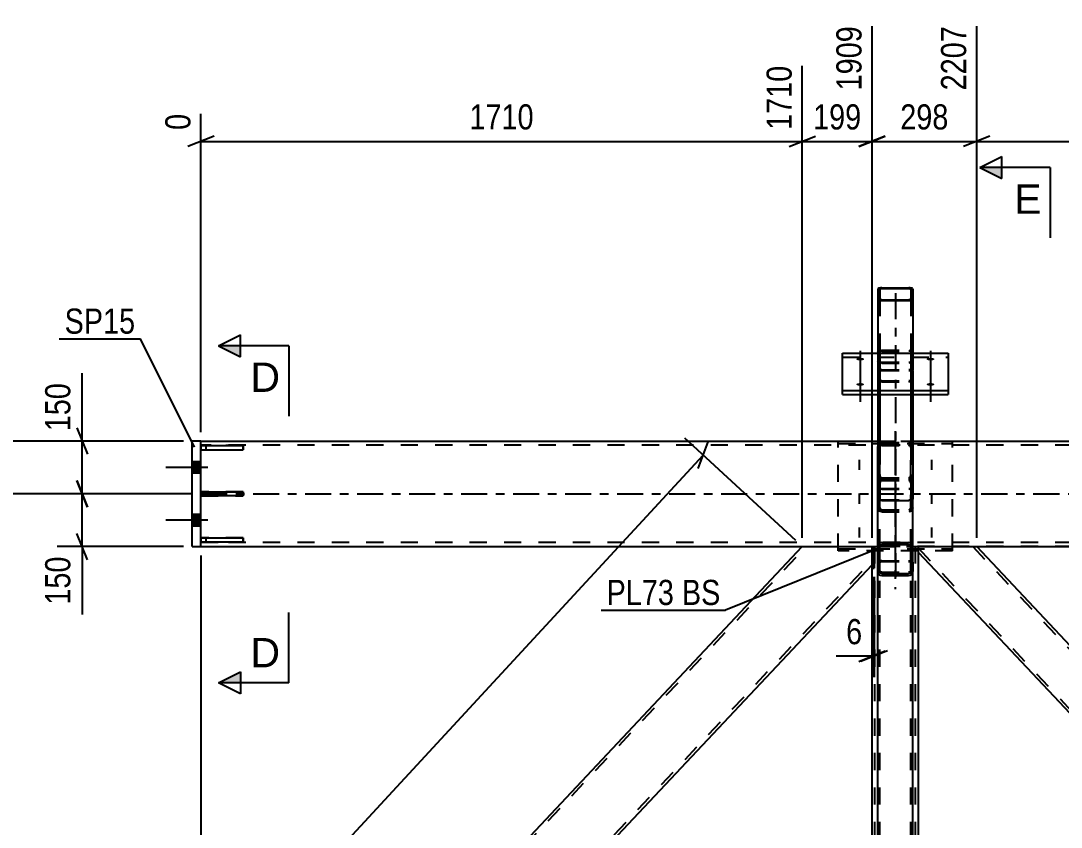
# Model space of a CAD drawing. Header units: millimetres. Extents: x -400 to 789, y -648 to 193.
# Drawn here: x -258.6 to -140.2, y -37.9 to 53.8 of the extents above; entities that cross this region are included whole.
import ezdxf

# ---------------------------------------------------------------- set-up
doc = ezdxf.new("R2010")
doc.units = ezdxf.units.MM
doc.linetypes.add('DXK_LINE_DOT2', pattern=[3.9198, 1.9599, -1.9599])
doc.linetypes.add('DXK_LINE_DOT3', pattern=[5.9187, 2.979, -0.9799, 0.9799, -0.9799])
doc.styles.add('Arial', font='ARIAL.TTF', dxfattribs={"height": 0.2})
doc.styles.add('Arial Narrow', font='ARIALN.TTF', dxfattribs={"height": 0.2})

# ---------------------------------------------------------------- blocks, each defined once
blk = doc.blocks.new('Part-392021936-5384 - 5377')
at = {"color": 2, "linetype": 'Continuous'}
for p, q in [((-238.1, -0.24), (-238.1, 0.24)), ((-238.1, 0.24), (-233.3, 0.24)), ((-233.3, 0.24), (-233.3, -0.24)), ((-233.3, -0.24), (-238.1, -0.24))]:
    blk.add_line(p, q, dxfattribs=at)
at = {"color": 7, "linetype": 'DXK_LINE_DOT2'}
blk.add_line((-237.5, -0.24), (-237.5, 0.24), dxfattribs=at)
blk = doc.blocks.new('Part-392021936-5447 - 5377')
at = {"color": 2, "linetype": 'Continuous'}
for p, q in [((-238.1, 6), (-161.09, 6)), ((-157.09, 6), (78.9, 6)), ((-238.1, -6), (-169.66, -6)), ((-161.5, -6), (-161.1, -6)), ((-157.1, -6), (78.9, -6))]:
    blk.add_line(p, q, dxfattribs=at)
at = {"color": 7, "linetype": 'DXK_LINE_DOT2'}
for p, q in [((-238.1, -6), (-238.1, 6)), ((-161.09, 6), (-157.09, 6)), ((699.9, 5.52), (-238.1, 5.52)), ((699.9, -5.52), (-238.1, -5.52)), ((-169.66, -6), (-161.5, -6)), ((699.9, -6), (-161.1, -6)), ((-161.1, -6), (-157.1, -6))]:
    blk.add_line(p, q, dxfattribs=at)
at = {"color": 7, "linetype": 'DXK_LINE_DOT3'}
blk.add_line((-238.1, 0), (699.9, 0), dxfattribs=at)
blk = doc.blocks.new('Part-392021936-5782 - 5377')
at = {"color": 7, "linetype": 'DXK_LINE_DOT2'}
for p, q in [((-161.74, -6), (-156.46, -6)), ((-161.74, -8.46), (-161.74, -6)), ((-161.42, -121.6), (-161.42, -6)), ((-156.78, -121.6), (-156.78, -6)), ((-156.46, -6.66), (-156.46, -6)), ((-161.74, -121.6), (-161.74, -119.14)), ((-161.74, -121.6), (-156.46, -121.6)), ((-156.46, -121.6), (-156.46, -120.94))]:
    blk.add_line(p, q, dxfattribs=at)
at = {"color": 2, "linetype": 'Continuous'}
for p, q in [((-156.46, -120.94), (-156.46, -6.66)), ((-161.74, -119.14), (-161.74, -8.46))]:
    blk.add_line(p, q, dxfattribs=at)
blk = doc.blocks.new('Part-392021936-5390 - 5377')
at = {"color": 7, "linetype": 'DXK_LINE_DOT2'}
for p, q in [((-233.3, -5.02), (-238.1, -5.02)), ((-238.1, -5.02), (-238.1, -5.5)), ((-238.1, -5.5), (-233.3, -5.5)), ((-237.5, -5.5), (-237.5, -5.02)), ((-233.3, -5.5), (-233.3, -5.02))]:
    blk.add_line(p, q, dxfattribs=at)
blk = doc.blocks.new('Part-392021936-5391 - 5377')
at = {"color": 7, "linetype": 'DXK_LINE_DOT2'}
for p, q in [((-233.3, 5.5), (-238.1, 5.5)), ((-238.1, 5.5), (-238.1, 5.02)), ((-238.1, 5.02), (-233.3, 5.02)), ((-237.5, 5.02), (-237.5, 5.5)), ((-233.3, 5.02), (-233.3, 5.5))]:
    blk.add_line(p, q, dxfattribs=at)
blk = doc.blocks.new('Part-392021936-5392 - 5377')
at = {"color": 7, "linetype": 'DXK_LINE_DOT2'}
for p, q in [((-233.3, 0.24), (-238.1, 0.24)), ((-238.1, 0.24), (-238.1, -0.24)), ((-237.5, -0.24), (-237.5, 0.24)), ((-233.3, -0.24), (-233.3, 0.24)), ((-238.1, -0.24), (-233.3, -0.24))]:
    blk.add_line(p, q, dxfattribs=at)
blk = doc.blocks.new('Part-392021936-5393 - 5377')
at = {"color": 2, "linetype": 'Continuous'}
for p, q in [((-238.1, -5.5), (-238.1, -5.02)), ((-238.1, -5.02), (-233.3, -5.02)), ((-233.3, -5.5), (-238.1, -5.5)), ((-233.3, -5.02), (-233.3, -5.5))]:
    blk.add_line(p, q, dxfattribs=at)
at = {"color": 7, "linetype": 'DXK_LINE_DOT2'}
blk.add_line((-237.5, -5.5), (-237.5, -5.02), dxfattribs=at)
blk = doc.blocks.new('Part-392021936-5394 - 5377')
at = {"color": 2, "linetype": 'Continuous'}
for p, q in [((-238.1, 5.5), (-233.3, 5.5)), ((-238.1, 5.5), (-238.1, 5.02)), ((-238.1, 5.02), (-233.3, 5.02)), ((-233.3, 5.5), (-233.3, 5.02))]:
    blk.add_line(p, q, dxfattribs=at)
at = {"color": 7, "linetype": 'DXK_LINE_DOT2'}
blk.add_line((-237.5, 5.02), (-237.5, 5.5), dxfattribs=at)
blk = doc.blocks.new('Part-392021936-31623 - 5377')
at = {"color": 2, "linetype": 'Continuous'}
for p, q in [((-165.09, 11.32), (-165.09, 16.01)), ((-165.09, 16.01), (-153.09, 16.01)), ((-153.09, 16.01), (-153.09, 11.32)), ((-165.09, 11.77), (-153.09, 11.77)), ((-165.09, 11.32), (-153.09, 11.32))]:
    blk.add_line(p, q, dxfattribs=at)
at = {"color": 7, "linetype": 'DXK_LINE_DOT2'}
blk.add_line((-165.09, 15.56), (-153.09, 15.56), dxfattribs=at)
blk = doc.blocks.new('Bolt-392021936-31642 - 5377')
at = {"linetype": 'Continuous'}
for points in [[(-163.09, 15.17), (-163.18, 15.18), (-163.27, 15.19), (-163.35, 15.2), (-163.42, 15.22), (-163.47, 15.25), (-163.51, 15.28), (-163.53, 15.31), (-163.53, 15.34), (-163.51, 15.37), (-163.47, 15.4), (-163.42, 15.43), (-163.35, 15.45), (-163.27, 15.46), (-163.18, 15.47), (-163.09, 15.48), (-163, 15.47), (-162.91, 15.46), (-162.83, 15.45), (-162.76, 15.43), (-162.71, 15.4), (-162.67, 15.37), (-162.65, 15.34), (-162.65, 15.31), (-162.67, 15.28), (-162.71, 15.25), (-162.76, 15.22), (-162.83, 15.2), (-162.91, 15.19), (-163, 15.18)], [(-163.09, 12.3), (-163.18, 12.3), (-163.27, 12.31), (-163.35, 12.33), (-163.42, 12.35), (-163.47, 12.38), (-163.51, 12.41), (-163.53, 12.44), (-163.53, 12.47), (-163.51, 12.5), (-163.47, 12.53), (-163.42, 12.55), (-163.35, 12.57), (-163.27, 12.59), (-163.18, 12.6), (-163.09, 12.6), (-163, 12.6), (-162.91, 12.59), (-162.83, 12.57), (-162.76, 12.55), (-162.71, 12.53), (-162.67, 12.5), (-162.65, 12.47), (-162.65, 12.44), (-162.67, 12.41), (-162.71, 12.38), (-162.76, 12.35), (-162.83, 12.33), (-162.91, 12.31), (-163, 12.3)]]:
    blk.add_hatch(color=1, dxfattribs=at).paths.add_polyline_path(points)
at = {"color": 1, "linetype": 'Continuous'}
for p, q in [((-163.09, 16.26), (-163.09, 13.33)), ((-163.09, 13.39), (-163.09, 10.46))]:
    blk.add_line(p, q, dxfattribs=at)
blk = doc.blocks.new('Part-392021936-31632 - 5377')
at = {"color": 7, "linetype": 'DXK_LINE_DOT2'}
for p, q in [((-161.09, 16.16), (-161.05, 16.23)), ((-161.09, 16.01), (-161.09, 11.32)), ((-161.05, 16.23), (-160.95, 16.28)), ((-160.95, 16.28), (-160.8, 16.32)), ((-160.83, 16.19), (-160.85, 16.16)), ((-160.85, 16.16), (-160.85, 5.69)), ((-160.78, 16.22), (-160.83, 16.19)), ((-160.8, 16.32), (-160.61, 16.33)), ((-160.7, 16.24), (-160.78, 16.22)), ((-160.61, 16.25), (-160.7, 16.24)), ((-160.61, 16.33), (-157.57, 16.33)), ((-160.61, 16.25), (-157.57, 16.25)), ((-157.57, 16.33), (-157.39, 16.32)), ((-157.48, 16.24), (-157.57, 16.25)), ((-157.4, 16.22), (-157.48, 16.24)), ((-157.35, 16.19), (-157.4, 16.22)), ((-157.39, 16.32), (-157.23, 16.28)), ((-157.33, 16.16), (-157.35, 16.19)), ((-157.33, 16.16), (-157.33, 5.69)), ((-157.23, 16.28), (-157.13, 16.23)), ((-157.13, 16.23), (-157.09, 16.16)), ((-157.09, 16.16), (-157.09, 5.69)), ((-161.05, 14.99), (-161.09, 15.05)), ((-160.95, 14.93), (-161.05, 14.99)), ((-160.8, 14.89), (-160.95, 14.93)), ((-160.85, 15.05), (-160.83, 15.02)), ((-160.83, 15.02), (-160.78, 14.99)), ((-160.61, 14.88), (-160.8, 14.89)), ((-160.78, 14.99), (-160.7, 14.97)), ((-160.7, 14.97), (-160.61, 14.97)), ((-160.61, 14.97), (-157.57, 14.97)), ((-160.61, 14.88), (-157.57, 14.88)), ((-157.57, 14.97), (-157.48, 14.97)), ((-157.39, 14.89), (-157.57, 14.88)), ((-157.48, 14.97), (-157.4, 14.99)), ((-157.4, 14.99), (-157.35, 15.02)), ((-157.23, 14.93), (-157.39, 14.89)), ((-157.35, 15.02), (-157.33, 15.05)), ((-157.13, 14.99), (-157.23, 14.93)), ((-157.09, 15.05), (-157.13, 14.99)), ((-161.09, 6), (-157.09, 6)), ((-161.09, 6), (-161.09, 5.69)), ((-161.09, 5.83), (-161.05, 5.83)), ((-161.09, 5.69), (-161.05, 5.62)), ((-161.05, 5.83), (-160.85, 5.83)), ((-161.05, 5.62), (-160.95, 5.56)), ((-160.95, 5.56), (-160.8, 5.53)), ((-160.83, 5.65), (-160.85, 5.69)), ((-160.78, 5.63), (-160.83, 5.65)), ((-160.8, 5.53), (-160.61, 5.51)), ((-160.7, 5.61), (-160.78, 5.63)), ((-160.61, 5.6), (-160.7, 5.61)), ((-160.61, 5.6), (-157.57, 5.6)), ((-160.61, 5.51), (-157.57, 5.51)), ((-157.48, 5.61), (-157.57, 5.6)), ((-157.57, 5.51), (-157.39, 5.53)), ((-157.4, 5.63), (-157.48, 5.61)), ((-157.35, 5.65), (-157.4, 5.63)), ((-157.39, 5.53), (-157.23, 5.56)), ((-157.33, 5.69), (-157.35, 5.65)), ((-157.33, 5.83), (-157.09, 5.83)), ((-157.23, 5.56), (-157.13, 5.62)), ((-157.13, 5.62), (-157.09, 5.69))]:
    blk.add_line(p, q, dxfattribs=at)
at = {"color": 2, "linetype": 'Continuous'}
for p, q in [((-161.09, 16.16), (-161.09, 16.01)), ((-161.09, 16.16), (-161.09, 16.16)), ((-161.09, 11.32), (-161.09, 6))]:
    blk.add_line(p, q, dxfattribs=at)
blk = doc.blocks.new('Bolt-392021936-5858 - 5377')
at = {"linetype": 'Continuous'}
for points in [[(-239.1, 3.66), (-239.1, 2.34), (-238.1, 2.34), (-238.1, 3.66)], [(-239.1, 3.66), (-239.1, 2.34), (-238.1, 2.34), (-238.1, 3.66)], [(-239.1, -2.34), (-239.1, -3.66), (-238.1, -3.66), (-238.1, -2.34)], [(-239.1, -2.34), (-239.1, -3.66), (-238.1, -3.66), (-238.1, -2.34)]]:
    blk.add_hatch(color=1, dxfattribs=at).paths.add_polyline_path(points)
at = {"color": 1, "linetype": 'Continuous'}
for p, q in [((-238.1, 3.66), (-239.1, 3.66)), ((-238.1, 3.66), (-239.1, 3.66)), ((-237.34, 3), (-242.1, 3)), ((-237.34, 3), (-242.1, 3)), ((-238.1, 2.34), (-239.1, 2.34)), ((-238.1, 2.34), (-239.1, 2.34)), ((-238.1, -2.34), (-239.1, -2.34)), ((-238.1, -2.34), (-239.1, -2.34)), ((-237.34, -3), (-242.1, -3)), ((-237.34, -3), (-242.1, -3)), ((-238.1, -3.66), (-239.1, -3.66)), ((-238.1, -3.66), (-239.1, -3.66))]:
    blk.add_line(p, q, dxfattribs=at)
blk = doc.blocks.new('Part-392021936-5721 - 5377')
at = {"color": 2, "linetype": 'Continuous'}
for p, q in [((-276.46, -119.54), (-169.68, -6)), ((-169.66, -6), (-168.8, -6)), ((-168.8, -6), (-161.74, -6)), ((-214.16, -63.8), (-161.74, -8.06)), ((-268.51, -121.6), (-219.1, -69.05)), ((-276.46, -121.6), (-276.46, -119.54)), ((-268.54, -121.6), (-276.46, -121.6))]:
    blk.add_line(p, q, dxfattribs=at)
at = {"color": 7, "linetype": 'DXK_LINE_DOT2'}
for p, q in [((-276.46, -120.01), (-169.24, -6)), ((-169.68, -6), (-169.66, -6)), ((-161.74, -8.06), (-161.74, -6)), ((-268.95, -121.6), (-161.74, -7.6)), ((-219.1, -69.05), (-214.16, -63.8)), ((-268.51, -121.6), (-268.54, -121.6)), ((-268.54, -121.6), (-268.51, -121.6))]:
    blk.add_line(p, q, dxfattribs=at)
blk = doc.blocks.new('Part-392021936-5736 - 5377')
at = {"color": 7, "linetype": 'DXK_LINE_DOT2'}
for p, q in [((-156.46, -121.41), (-47.93, -6)), ((-150.27, -121.6), (-41.74, -6.19)), ((-48.37, -6), (-41.74, -6)), ((-102.72, -63.8), (-99.1, -59.95)), ((-99.1, -67.65), (-95.47, -63.8)), ((-156.46, -121.6), (-149.83, -121.6))]:
    blk.add_line(p, q, dxfattribs=at)
at = {"color": 2, "linetype": 'Continuous'}
for p, q in [((-99.1, -59.95), (-48.37, -6)), ((-95.47, -63.8), (-41.74, -6.66)), ((-41.74, -6.66), (-41.74, -6)), ((-156.46, -120.94), (-102.72, -63.8)), ((-149.83, -121.6), (-99.1, -67.65)), ((-156.46, -121.6), (-156.46, -120.94))]:
    blk.add_line(p, q, dxfattribs=at)
blk = doc.blocks.new('Part-392021936-5751 - 5377')
at = {"color": 2, "linetype": 'Continuous'}
for p, q in [((-156.46, -6.66), (-156.46, -6)), ((-156.46, -6.66), (-102.72, -63.8)), ((-99.1, -59.95), (-149.83, -6)), ((-102.72, -63.8), (-99.1, -59.95))]:
    blk.add_line(p, q, dxfattribs=at)
at = {"color": 7, "linetype": 'DXK_LINE_DOT2'}
for p, q in [((-156.46, -6), (-149.83, -6)), ((-156.46, -6.19), (-102.5, -63.57)), ((-150.27, -6), (-99.32, -60.18)), ((-102.5, -63.57), (-102.49, -63.55))]:
    blk.add_line(p, q, dxfattribs=at)
blk = doc.blocks.new('Part-392021936-5818 - 5377')
at = {"color": 2, "linetype": 'Continuous'}
for p, q in [((-239.1, -6), (-239.1, 6)), ((-238.1, 6), (-239.1, 6)), ((-238.1, -6), (-238.1, 6)), ((-239.1, -6), (-238.1, -6))]:
    blk.add_line(p, q, dxfattribs=at)
blk = doc.blocks.new('Part-392021936-5821 - 5377')
at = {"color": 7, "linetype": 'DXK_LINE_DOT3'}
blk.add_line((-159.09, -3.58), (-159.09, 7.12), dxfattribs=at)
at = {"color": 7, "linetype": 'DXK_LINE_DOT2'}
for p, q in [((-161.06, 5.48), (-161.09, 5.31)), ((-161.09, 5.31), (-161.09, -1.59)), ((-161.05, 5.51), (-161.06, 5.48)), ((-160.85, 5.31), (-160.83, 5.41)), ((-160.85, 5.31), (-160.85, -1.59)), ((-160.83, 5.41), (-160.78, 5.5)), ((-160.61, 5.83), (-160.79, 5.79)), ((-160.78, 5.5), (-160.7, 5.55)), ((-160.7, 5.55), (-160.61, 5.57)), ((-160.61, 5.83), (-157.57, 5.83)), ((-160.61, 5.57), (-157.57, 5.57)), ((-157.39, 5.79), (-157.57, 5.83)), ((-157.57, 5.57), (-157.48, 5.55)), ((-157.48, 5.55), (-157.4, 5.5)), ((-157.4, 5.5), (-157.35, 5.41)), ((-157.35, 5.41), (-157.33, 5.31)), ((-157.33, 5.31), (-157.33, -1.59)), ((-157.12, 5.48), (-157.13, 5.51)), ((-157.09, 5.31), (-157.12, 5.48)), ((-157.09, 5.31), (-157.09, -1.59)), ((-161.09, 2.08), (-161.05, 1.88)), ((-161.09, 1.27), (-161.05, 1.44)), ((-161.05, 1.44), (-160.95, 1.59)), ((-160.95, 1.59), (-160.79, 1.69)), ((-160.83, 1.98), (-160.85, 2.08)), ((-160.83, 1.36), (-160.85, 1.27)), ((-160.78, 1.9), (-160.83, 1.98)), ((-160.78, 1.43), (-160.83, 1.36)), ((-160.79, 1.69), (-160.61, 1.72)), ((-160.79, 1.61), (-160.61, 1.57)), ((-160.7, 1.84), (-160.78, 1.9)), ((-160.7, 1.48), (-160.78, 1.43)), ((-160.61, 1.82), (-160.7, 1.84)), ((-160.61, 1.5), (-160.7, 1.48)), ((-160.61, 1.82), (-157.57, 1.82)), ((-160.61, 1.72), (-157.57, 1.72)), ((-160.61, 1.57), (-157.57, 1.57)), ((-160.61, 1.5), (-157.57, 1.5)), ((-157.48, 1.84), (-157.57, 1.82)), ((-157.57, 1.72), (-157.39, 1.69)), ((-157.57, 1.57), (-157.39, 1.61)), ((-157.48, 1.48), (-157.57, 1.5)), ((-157.4, 1.9), (-157.48, 1.84)), ((-157.4, 1.43), (-157.48, 1.48)), ((-157.35, 1.98), (-157.4, 1.9)), ((-157.35, 1.36), (-157.4, 1.43)), ((-157.39, 1.69), (-157.23, 1.59)), ((-157.33, 2.08), (-157.35, 1.98)), ((-157.33, 1.27), (-157.35, 1.36)), ((-157.23, 1.59), (-157.13, 1.44)), ((-157.13, 1.88), (-157.09, 2.08)), ((-157.13, 1.44), (-157.09, 1.27)), ((-161.05, -1.76), (-161.09, -1.59)), ((-160.95, -1.91), (-161.05, -1.76)), ((-160.79, -2), (-160.95, -1.91)), ((-160.85, -1.59), (-160.83, -1.67)), ((-160.83, -1.67), (-160.78, -1.75)), ((-160.61, -2.04), (-160.79, -2)), ((-160.78, -1.75), (-160.7, -1.8)), ((-160.7, -1.8), (-160.61, -1.81)), ((-160.61, -1.81), (-157.57, -1.81)), ((-160.61, -2.04), (-157.57, -2.04)), ((-157.57, -1.81), (-157.48, -1.8)), ((-157.39, -2), (-157.57, -2.04)), ((-157.48, -1.8), (-157.4, -1.75)), ((-157.4, -1.75), (-157.35, -1.67)), ((-157.23, -1.91), (-157.39, -2)), ((-157.35, -1.67), (-157.33, -1.59)), ((-157.13, -1.76), (-157.23, -1.91)), ((-157.09, -1.59), (-157.13, -1.76))]:
    blk.add_line(p, q, dxfattribs=at)
for centre, start, end in [((-160.59, 5.33), 114.32, 159.2417), ((-157.59, 5.33), 20.7583, 65.68), ((-160.59, 2.06), 200.7583, 245.68), ((-157.59, 2.06), 294.32, 339.2417)]:
    blk.add_arc(centre, 0.496, start, end, dxfattribs=at)
blk = doc.blocks.new('Part-392021936-5822 - 5377')
at = {"color": 7, "linetype": 'DXK_LINE_DOT2'}
for p, q in [((-165.59, -6.49), (-165.59, 5.95)), ((-152.59, 5.95), (-165.59, 5.95)), ((-152.59, -6.49), (-152.59, 5.95)), ((-165.59, 5.73), (-152.59, 5.73)), ((-165.59, -6.27), (-152.59, -6.27)), ((-152.59, -6.49), (-165.59, -6.49))]:
    blk.add_line(p, q, dxfattribs=at)
blk = doc.blocks.new('Bolt-392021936-5859 - 5377')
at = {"color": 1, "linetype": 'DXK_LINE_DOT2'}
for p, q in [((-163.19, 3.87), (-163.19, 2.74)), ((-159.09, 3.87), (-159.09, 2.74)), ((-154.99, 3.87), (-154.99, 2.74)), ((-163.19, 0.02), (-163.19, -1.12)), ((-154.99, 0.02), (-154.99, -1.12)), ((-163.19, -3.83), (-163.19, -4.97)), ((-159.09, -3.83), (-159.09, -4.97)), ((-154.99, -3.83), (-154.99, -4.97))]:
    blk.add_line(p, q, dxfattribs=at)
blk = doc.blocks.new('Part-392021936-21441 - 5377')
at = {"color": 7, "linetype": 'DXK_LINE_DOT2'}
for p, q in [((-161.74, -6), (-161.5, -6)), ((-161.74, -6), (-161.74, -8.46)), ((-161.5, -6), (-161.5, -8.46)), ((-161.74, -8.46), (-161.5, -8.46))]:
    blk.add_line(p, q, dxfattribs=at)
blk = doc.blocks.new('Part-392021936-21442 - 5377')
at = {"color": 2, "linetype": 'Continuous'}
for p, q in [((-161.74, -6), (-161.5, -6)), ((-161.74, -6), (-161.74, -8.46)), ((-161.5, -6), (-161.5, -8.46)), ((-161.74, -8.46), (-161.5, -8.46))]:
    blk.add_line(p, q, dxfattribs=at)
blk = doc.blocks.new('Part-392021936-24893 - 5377')
at = {"color": 7, "linetype": 'DXK_LINE_DOT2'}
for p, q in [((-161.06, -7.72), (-161.1, -7.78)), ((-161.1, -8.82), (-161.1, -7.78)), ((-160.96, -7.66), (-161.06, -7.72)), ((-160.8, -7.63), (-160.96, -7.66)), ((-160.86, -7.78), (-160.84, -7.75)), ((-160.86, -121.6), (-160.86, -7.78)), ((-160.84, -7.75), (-160.79, -7.72)), ((-160.62, -7.61), (-160.8, -7.63)), ((-160.79, -7.72), (-160.71, -7.7)), ((-160.71, -7.7), (-160.62, -7.7)), ((-160.62, -7.61), (-157.58, -7.61)), ((-160.62, -7.7), (-157.58, -7.7)), ((-157.58, -7.61), (-157.4, -7.63)), ((-157.58, -7.7), (-157.49, -7.7)), ((-157.49, -7.7), (-157.41, -7.72)), ((-157.41, -7.72), (-157.36, -7.75)), ((-157.4, -7.63), (-157.36, -7.64)), ((-157.36, -7.64), (-157.24, -7.66)), ((-157.36, -7.75), (-157.34, -7.78)), ((-157.34, -121.6), (-157.34, -7.78)), ((-157.14, -7.72), (-157.24, -7.66)), ((-157.1, -7.78), (-157.14, -7.72)), ((-157.1, -7.78), (-157.1, -8.84)), ((-161.1, -8.82), (-161.1, -8.84)), ((-161.1, -8.84), (-161.1, -8.82)), ((-161.1, -8.82), (-161.06, -8.89)), ((-161.06, -8.89), (-160.96, -8.94)), ((-160.96, -8.94), (-160.8, -8.98)), ((-160.84, -8.86), (-160.86, -8.82)), ((-160.79, -8.88), (-160.84, -8.86)), ((-160.8, -8.98), (-160.62, -8.99)), ((-160.71, -8.9), (-160.79, -8.88)), ((-160.62, -8.91), (-160.71, -8.9)), ((-160.62, -8.91), (-157.58, -8.91)), ((-160.62, -8.99), (-157.58, -8.99)), ((-157.49, -8.9), (-157.58, -8.91)), ((-157.58, -8.99), (-157.4, -8.98)), ((-157.41, -8.88), (-157.49, -8.9)), ((-157.36, -8.86), (-157.41, -8.88)), ((-157.4, -8.98), (-157.36, -8.97)), ((-157.34, -8.82), (-157.36, -8.86)), ((-157.36, -8.97), (-157.24, -8.94)), ((-157.24, -8.94), (-157.14, -8.89)), ((-157.14, -8.89), (-157.1, -8.82)), ((-160.8, -110.84), (-160.62, -110.69)), ((-160.62, -110.69), (-157.58, -110.69)), ((-157.58, -110.69), (-157.4, -110.84)), ((-161.1, -112.61), (-161.06, -111.88)), ((-160.84, -112.25), (-160.86, -112.61)), ((-160.62, -111.65), (-160.71, -111.73)), ((-160.62, -111.65), (-157.58, -111.65)), ((-157.49, -111.73), (-157.58, -111.65)), ((-157.34, -112.61), (-157.36, -112.25)), ((-157.14, -111.88), (-157.1, -112.61)), ((-161.1, -121.6), (-160.71, -121.6))]:
    blk.add_line(p, q, dxfattribs=at)
at = {"color": 2, "linetype": 'Continuous'}
for p, q in [((-161.1, -121.6), (-161.1, -8.84)), ((-157.1, -121.6), (-157.1, -8.84)), ((-161.1, -121.6), (-160.62, -121.6)), ((-160.62, -121.6), (-157.14, -121.6)), ((-157.14, -121.6), (-157.1, -121.6))]:
    blk.add_line(p, q, dxfattribs=at)
at = {"color": 7, "linetype": 'DXK_LINE_DOT2'}
for centre, radius, start, end in [((-158.26, -112.03), 2.8, 154.9533, 176.9972), ((-159.94, -112.03), 2.8, 3.0028, 25.0467), ((-159.44, -112.32), 1.4, 154.9533, 176.9972), ((-158.76, -112.32), 1.4, 3.0028, 25.0467)]:
    blk.add_arc(centre, radius, start, end, dxfattribs=at)
blk = doc.blocks.new('Part-392021936-24894 - 5377')
at = {"color": 7, "linetype": 'DXK_LINE_DOT3'}
blk.add_line((-159.1, 7.12), (-159.1, -10.83), dxfattribs=at)
at = {"color": 2, "linetype": 'Continuous'}
for p, q in [((-161.1, 5.31), (-161.09, 5.36)), ((-161.1, -8.84), (-161.1, 5.31)), ((-157.1, -5.98), (-157.1, -0.61)), ((-161.06, -5.81), (-161.1, -5.98)), ((-160.96, -5.66), (-161.06, -5.81)), ((-160.8, -5.56), (-160.96, -5.66)), ((-160.86, -5.98), (-160.84, -5.89)), ((-160.84, -5.89), (-160.79, -5.82)), ((-160.62, -5.53), (-160.8, -5.56)), ((-160.79, -5.82), (-160.71, -5.77)), ((-160.71, -5.77), (-160.62, -5.75)), ((-160.62, -5.53), (-157.58, -5.53)), ((-160.62, -5.75), (-157.58, -5.75)), ((-157.4, -5.56), (-157.58, -5.53)), ((-157.58, -5.75), (-157.49, -5.77)), ((-157.49, -5.77), (-157.41, -5.82)), ((-157.41, -5.82), (-157.36, -5.89)), ((-157.24, -5.66), (-157.4, -5.56)), ((-157.36, -5.89), (-157.34, -5.98)), ((-157.14, -5.81), (-157.24, -5.66)), ((-157.1, -5.98), (-157.14, -5.81)), ((-160.86, -8.84), (-160.86, -5.98)), ((-157.34, -8.84), (-157.34, -5.98)), ((-157.1, -8.84), (-157.1, -5.98)), ((-161.1, -8.84), (-161.06, -9.01)), ((-161.06, -9.01), (-160.96, -9.16)), ((-160.96, -9.16), (-160.8, -9.25)), ((-160.84, -8.92), (-160.86, -8.84)), ((-160.79, -9), (-160.84, -8.92)), ((-160.8, -9.25), (-160.62, -9.29)), ((-160.71, -9.05), (-160.79, -9)), ((-160.62, -9.06), (-160.71, -9.05)), ((-160.62, -9.06), (-157.58, -9.06)), ((-160.62, -9.29), (-157.58, -9.29)), ((-157.49, -9.05), (-157.58, -9.06)), ((-157.58, -9.29), (-157.4, -9.25)), ((-157.41, -9), (-157.49, -9.05)), ((-157.36, -8.92), (-157.41, -9)), ((-157.4, -9.25), (-157.24, -9.16)), ((-157.34, -8.84), (-157.36, -8.92)), ((-157.24, -9.16), (-157.14, -9.01)), ((-157.14, -9.01), (-157.1, -8.84))]:
    blk.add_line(p, q, dxfattribs=at)
at = {"color": 7, "linetype": 'DXK_LINE_DOT2'}
for p, q in [((-161.09, 5.36), (-161.06, 5.51)), ((-160.84, 5.41), (-160.86, 5.31)), ((-160.86, -5.98), (-160.86, 5.31)), ((-160.79, 5.5), (-160.84, 5.41)), ((-160.8, 5.79), (-160.7, 5.81)), ((-160.71, 5.55), (-160.79, 5.5)), ((-160.62, 5.57), (-160.71, 5.55)), ((-160.7, 5.81), (-160.62, 5.83)), ((-160.62, 5.83), (-157.58, 5.83)), ((-160.62, 5.57), (-157.58, 5.57)), ((-157.58, 5.83), (-157.4, 5.79)), ((-157.49, 5.55), (-157.58, 5.57)), ((-157.41, 5.5), (-157.49, 5.55)), ((-157.36, 5.41), (-157.41, 5.5)), ((-157.4, 5.79), (-157.4, 5.79)), ((-157.34, 5.31), (-157.36, 5.41)), ((-157.34, -5.98), (-157.34, 5.31)), ((-157.14, 5.51), (-157.1, 5.31)), ((-157.1, -0.61), (-157.1, 5.31)), ((-161.06, 1.88), (-161.1, 2.08)), ((-160.86, 2.08), (-160.84, 1.98)), ((-160.84, 1.98), (-160.79, 1.9)), ((-160.62, 1.57), (-160.8, 1.61)), ((-160.79, 1.9), (-160.71, 1.84)), ((-160.71, 1.84), (-160.62, 1.82)), ((-160.62, 1.82), (-157.58, 1.82)), ((-160.62, 1.57), (-157.58, 1.57)), ((-157.58, 1.82), (-157.49, 1.84)), ((-157.4, 1.61), (-157.58, 1.57)), ((-157.49, 1.84), (-157.41, 1.9)), ((-157.41, 1.9), (-157.36, 1.98)), ((-157.36, 1.98), (-157.34, 2.08)), ((-157.1, 2.08), (-157.14, 1.88)), ((-157.1, -8.84), (-157.1, -5.98))]:
    blk.add_line(p, q, dxfattribs=at)
for centre, start, end in [((-157.6, 5.33), 20.7583, 65.6801), ((-160.6, 2.06), 200.7583, 245.6801), ((-157.6, 2.06), 294.3199, 339.2417)]:
    blk.add_arc(centre, 0.496, start, end, dxfattribs=at)
blk = doc.blocks.new('Part-392021936-31622 - 5377')
at = {"color": 7, "linetype": 'DXK_LINE_DOT3'}
blk.add_line((-159.09, 22.84), (-159.09, -9.47), dxfattribs=at)
at = {"color": 7, "linetype": 'DXK_LINE_DOT2'}
for p, q in [((-161.05, 14.02), (-161.09, 13.96)), ((-161.09, 13.96), (-161.09, 11.32)), ((-160.95, 14.08), (-161.05, 14.02)), ((-160.79, 14.11), (-160.95, 14.08)), ((-160.85, 13.96), (-160.83, 13.99)), ((-160.85, 13.96), (-160.85, -0.59)), ((-160.83, 13.99), (-160.78, 14.02)), ((-160.61, 14.12), (-160.79, 14.11)), ((-160.78, 14.02), (-160.7, 14.04)), ((-160.7, 14.04), (-160.61, 14.04)), ((-160.61, 14.12), (-157.57, 14.12)), ((-160.61, 14.04), (-157.57, 14.04)), ((-157.39, 14.11), (-157.57, 14.12)), ((-157.57, 14.04), (-157.48, 14.04)), ((-157.48, 14.04), (-157.4, 14.02)), ((-157.4, 14.02), (-157.35, 13.99)), ((-157.23, 14.08), (-157.39, 14.11)), ((-157.35, 13.99), (-157.33, 13.96)), ((-157.33, 13.96), (-157.33, -0.59)), ((-157.13, 14.02), (-157.23, 14.08)), ((-157.09, 13.96), (-157.13, 14.02)), ((-157.09, 13.96), (-157.09, 11.32)), ((-161.09, 12.92), (-161.05, 12.86)), ((-161.05, 12.86), (-160.95, 12.8)), ((-160.95, 12.8), (-160.79, 12.77)), ((-160.83, 12.89), (-160.85, 12.92)), ((-160.78, 12.86), (-160.83, 12.89)), ((-160.79, 12.77), (-160.61, 12.76)), ((-160.7, 12.84), (-160.78, 12.86)), ((-160.61, 12.84), (-160.7, 12.84)), ((-160.61, 12.84), (-157.57, 12.84)), ((-160.61, 12.76), (-157.57, 12.76)), ((-157.48, 12.84), (-157.57, 12.84)), ((-157.57, 12.76), (-157.39, 12.77)), ((-157.4, 12.86), (-157.48, 12.84)), ((-157.35, 12.89), (-157.4, 12.86)), ((-157.39, 12.77), (-157.23, 12.8)), ((-157.33, 12.92), (-157.35, 12.89)), ((-157.23, 12.8), (-157.13, 12.86)), ((-157.13, 12.86), (-157.09, 12.92)), ((-161.09, 0.45), (-161.05, 0.51)), ((-161.05, 0.51), (-160.95, 0.56)), ((-160.95, 0.56), (-160.79, 0.6)), ((-160.83, 0.48), (-160.85, 0.45)), ((-160.78, 0.5), (-160.83, 0.48)), ((-160.79, 0.6), (-160.61, 0.61)), ((-160.7, 0.52), (-160.78, 0.5)), ((-160.61, 0.53), (-160.7, 0.52)), ((-160.61, 0.61), (-157.57, 0.61)), ((-160.61, 0.53), (-157.57, 0.53)), ((-157.57, 0.61), (-157.39, 0.6)), ((-157.48, 0.52), (-157.57, 0.53)), ((-157.4, 0.5), (-157.48, 0.52)), ((-157.4, 0.5), (-157.39, 0.5)), ((-157.39, 0.6), (-157.23, 0.56)), ((-157.39, 0.5), (-157.35, 0.48)), ((-157.33, 0.45), (-157.35, 0.48)), ((-157.23, 0.56), (-157.13, 0.51)), ((-157.13, 0.51), (-157.09, 0.45)), ((-160.85, -0.59), (-160.83, -0.62)), ((-160.83, -0.62), (-160.78, -0.65)), ((-160.78, -0.65), (-160.7, -0.67)), ((-160.7, -0.67), (-160.61, -0.67)), ((-160.61, -0.67), (-157.57, -0.67)), ((-157.57, -0.67), (-157.48, -0.67)), ((-157.48, -0.67), (-157.4, -0.65)), ((-157.4, -0.65), (-157.35, -0.62)), ((-157.35, -0.62), (-157.33, -0.59))]:
    blk.add_line(p, q, dxfattribs=at)
at = {"color": 2, "linetype": 'Continuous'}
for p, q in [((-161.09, 11.32), (-161.09, -0.59)), ((-157.09, 11.32), (-157.09, -0.59)), ((-161.05, -0.66), (-161.09, -0.59)), ((-160.95, -0.71), (-161.05, -0.66)), ((-160.79, -0.74), (-160.95, -0.71)), ((-160.61, -0.76), (-160.79, -0.74)), ((-160.61, -0.76), (-157.57, -0.76)), ((-157.39, -0.74), (-157.57, -0.76)), ((-157.23, -0.71), (-157.39, -0.74)), ((-157.13, -0.66), (-157.23, -0.71)), ((-157.09, -0.59), (-157.13, -0.66))]:
    blk.add_line(p, q, dxfattribs=at)
blk = doc.blocks.new('Part-392021936-31633 - 5377')
at = {"color": 2, "linetype": 'Continuous'}
for p, q in [((-161.05, 23.35), (-161.09, 23.28)), ((-161.09, 23.28), (-161.09, 16.01)), ((-160.95, 23.4), (-161.05, 23.35)), ((-160.79, 23.44), (-160.95, 23.4)), ((-160.85, 23.28), (-160.83, 23.31)), ((-160.85, 23.28), (-160.85, 22.17)), ((-160.83, 23.31), (-160.78, 23.34)), ((-160.61, 23.45), (-160.79, 23.44)), ((-160.78, 23.34), (-160.7, 23.36)), ((-160.7, 23.36), (-160.61, 23.37)), ((-160.61, 23.45), (-157.57, 23.45)), ((-160.61, 23.37), (-157.57, 23.37)), ((-157.39, 23.44), (-157.57, 23.45)), ((-157.57, 23.37), (-157.48, 23.36)), ((-157.48, 23.36), (-157.4, 23.34)), ((-157.4, 23.34), (-157.35, 23.31)), ((-157.23, 23.4), (-157.39, 23.44)), ((-157.35, 23.31), (-157.33, 23.28)), ((-157.33, 23.28), (-157.33, 22.17)), ((-157.13, 23.35), (-157.23, 23.4)), ((-157.09, 23.28), (-157.13, 23.35)), ((-157.09, 23.28), (-157.09, 16.01)), ((-161.09, 22.17), (-161.05, 22.11)), ((-161.05, 22.11), (-160.95, 22.05)), ((-160.95, 22.05), (-160.79, 22.01)), ((-160.83, 22.14), (-160.85, 22.17)), ((-160.78, 22.11), (-160.83, 22.14)), ((-160.79, 22.01), (-160.61, 22)), ((-160.7, 22.09), (-160.78, 22.11)), ((-160.61, 22.08), (-160.7, 22.09)), ((-160.61, 22.08), (-157.57, 22.08)), ((-160.61, 22), (-157.57, 22)), ((-157.48, 22.09), (-157.57, 22.08)), ((-157.57, 22), (-157.39, 22.01)), ((-157.4, 22.11), (-157.48, 22.09)), ((-157.35, 22.14), (-157.4, 22.11)), ((-157.39, 22.01), (-157.23, 22.05)), ((-157.33, 22.17), (-157.35, 22.14)), ((-157.23, 22.05), (-157.13, 22.11)), ((-157.13, 22.11), (-157.09, 22.17))]:
    blk.add_line(p, q, dxfattribs=at)
at = {"color": 7, "linetype": 'DXK_LINE_DOT2'}
for p, q in [((-160.85, 22.17), (-160.85, 5.81)), ((-157.33, 22.17), (-157.33, 5.81)), ((-161.09, 16.01), (-161.09, 5.81)), ((-157.09, 16.01), (-157.09, 5.81)), ((-161.09, 6), (-157.09, 6)), ((-161.09, 5.83), (-160.85, 5.83)), ((-161.05, 5.74), (-161.09, 5.81)), ((-160.95, 5.68), (-161.05, 5.74)), ((-160.79, 5.64), (-160.95, 5.68)), ((-160.85, 5.81), (-160.83, 5.77)), ((-160.83, 5.77), (-160.78, 5.74)), ((-160.61, 5.63), (-160.79, 5.64)), ((-160.78, 5.74), (-160.7, 5.73)), ((-160.7, 5.73), (-160.61, 5.72)), ((-160.61, 5.72), (-157.57, 5.72)), ((-160.61, 5.63), (-157.57, 5.63)), ((-157.57, 5.72), (-157.48, 5.73)), ((-157.39, 5.64), (-157.57, 5.63)), ((-157.48, 5.73), (-157.4, 5.74)), ((-157.4, 5.74), (-157.35, 5.77)), ((-157.23, 5.68), (-157.39, 5.64)), ((-157.35, 5.77), (-157.33, 5.81)), ((-157.33, 5.83), (-157.09, 5.83)), ((-157.13, 5.74), (-157.23, 5.68)), ((-157.09, 5.81), (-157.13, 5.74))]:
    blk.add_line(p, q, dxfattribs=at)
blk = doc.blocks.new('Bolt-392021936-31643 - 5377')
at = {"linetype": 'Continuous'}
for points in [[(-155.09, 15.17), (-155.18, 15.18), (-155.27, 15.19), (-155.35, 15.2), (-155.42, 15.22), (-155.47, 15.25), (-155.51, 15.28), (-155.53, 15.31), (-155.53, 15.34), (-155.51, 15.37), (-155.47, 15.4), (-155.42, 15.43), (-155.35, 15.45), (-155.27, 15.46), (-155.18, 15.47), (-155.09, 15.48), (-155, 15.47), (-154.91, 15.46), (-154.83, 15.45), (-154.76, 15.43), (-154.71, 15.4), (-154.67, 15.37), (-154.65, 15.34), (-154.65, 15.31), (-154.67, 15.28), (-154.71, 15.25), (-154.76, 15.22), (-154.83, 15.2), (-154.91, 15.19), (-155, 15.18)], [(-155.09, 12.3), (-155.18, 12.3), (-155.27, 12.31), (-155.35, 12.33), (-155.42, 12.35), (-155.47, 12.38), (-155.51, 12.41), (-155.53, 12.44), (-155.53, 12.47), (-155.51, 12.5), (-155.47, 12.53), (-155.42, 12.55), (-155.35, 12.57), (-155.27, 12.59), (-155.18, 12.6), (-155.09, 12.6), (-155, 12.6), (-154.91, 12.59), (-154.83, 12.57), (-154.76, 12.55), (-154.71, 12.53), (-154.67, 12.5), (-154.65, 12.47), (-154.65, 12.44), (-154.67, 12.41), (-154.71, 12.38), (-154.76, 12.35), (-154.83, 12.33), (-154.91, 12.31), (-155, 12.3)]]:
    blk.add_hatch(color=1, dxfattribs=at).paths.add_polyline_path(points)
at = {"color": 1, "linetype": 'Continuous'}
for p, q in [((-155.09, 16.26), (-155.09, 13.33)), ((-155.09, 13.39), (-155.09, 10.46))]:
    blk.add_line(p, q, dxfattribs=at)
blk = doc.blocks.new('StraightDimension-392021936-6408 - 5377')
at = {"color": 7, "linetype": 'Continuous'}
for p, q in [((-252.22, 1.5), (-251.02, -1.5)), ((-239.1, 0), (-254.47, 0)), ((-251.62, -6), (-251.62, 0)), ((-251.02, -7.5), (-252.22, -4.5)), ((-240.1, -6), (-254.47, -6)), ((-251.62, -6), (-251.62, -13.73)), ((-251.62, -6), (-251.62, -13.73))]:
    blk.add_line(p, q, dxfattribs=at)
at = {"color": 0}
blk.add_wipeout([(-252.37, -6.53), (-256.57, -6.53), (-256.57, -13.21), (-252.37, -13.21)], dxfattribs=at)
at = {"color": 3, "style": 'Arial Narrow'}
blk.add_text('150', height=2.863, rotation=90.0002, dxfattribs=at).set_placement((-252.97, -12.61))
blk = doc.blocks.new('StraightDimension-392021936-6888 - 5377')
at = {"color": 7, "linetype": 'Continuous'}
for p, q in [((-170.42, -5.32), (-183.05, 6.35)), ((-181.54, 2.9), (-180.38, 5.92)), ((-287.73, -111.19), (-180.96, 4.41))]:
    blk.add_line(p, q, dxfattribs=at)
blk = doc.blocks.new('StraightDimension-392021936-7016 - 5377')
at = {"color": 7, "linetype": 'Continuous'}
for p, q in [((-161.74, -5), (-161.74, 53.22)), ((-169.68, -5), (-169.68, 48.72)), ((-171.18, 39.51), (-168.18, 40.71)), ((-160.24, 40.71), (-163.24, 39.51)), ((-169.68, 40.11), (-161.74, 40.11))]:
    blk.add_line(p, q, dxfattribs=at)
at = {"color": 0}
blk.add_wipeout([(-162.37, 40.86), (-162.37, 45.06), (-169.05, 45.06), (-169.05, 40.86)], dxfattribs=at)
at = {"color": 3, "style": 'Arial Narrow'}
blk.add_text('199', height=2.863, dxfattribs=at).set_placement((-168.45, 41.46))
at = {"color": 0, "linetype": 'Continuous'}
blk.add_wipeout([(-162.34, 53.82), (-166.54, 53.82), (-166.54, 45.31), (-162.34, 45.31)], dxfattribs=at)
at = {"color": 3, "linetype": 'Continuous', "style": 'Arial Narrow'}
blk.add_text('1909', height=2.863, rotation=90.0002, dxfattribs=at).set_placement((-162.94, 45.91))
blk = doc.blocks.new('StraightDimension-392021936-7007 - 5377')
at = {"color": 7, "linetype": 'Continuous'}
for p, q in [((-169.68, -5), (-169.68, 48.72)), ((-238.1, 7), (-238.1, 43.24)), ((-236.6, 40.71), (-239.6, 39.51)), ((-171.18, 39.51), (-168.18, 40.71)), ((-238.1, 40.11), (-169.68, 40.11))]:
    blk.add_line(p, q, dxfattribs=at)
at = {"color": 0}
blk.add_wipeout([(-199.64, 40.86), (-199.64, 45.06), (-208.15, 45.06), (-208.15, 40.86)], dxfattribs=at)
at = {"color": 3, "style": 'Arial Narrow'}
blk.add_text('1710', height=2.863, dxfattribs=at).set_placement((-207.55, 41.46))
at = {"color": 0, "linetype": 'Continuous'}
for points in [[(-170.28, 49.32), (-174.48, 49.32), (-174.48, 40.81), (-170.28, 40.81)], [(-238.7, 43.84), (-242.9, 43.84), (-242.9, 40.81), (-238.7, 40.81)]]:
    blk.add_wipeout(points, dxfattribs=at)
at = {"color": 3, "linetype": 'Continuous', "style": 'Arial Narrow'}
for s, height, p in [('1710', 2.863, (-170.88, 41.41)), ('0', 2.86, (-239.3, 41.41))]:
    blk.add_text(s, height=height, rotation=90.0002, dxfattribs=at).set_placement(p)
blk = doc.blocks.new('StraightDimension-392021936-6399 - 5377')
at = {"color": 7, "linetype": 'Continuous'}
for p, q in [((-251.62, 6), (-251.62, 13.73)), ((-251.62, 6), (-251.62, 13.73)), ((-252.22, 7.5), (-251.02, 4.5)), ((-240.1, 6), (-254.47, 6)), ((-251.62, 0), (-251.62, 6)), ((-251.02, -1.5), (-252.22, 1.5)), ((-239.1, 0), (-254.47, 0))]:
    blk.add_line(p, q, dxfattribs=at)
at = {"color": 0}
blk.add_wipeout([(-252.37, 13.21), (-256.57, 13.21), (-256.57, 6.52), (-252.37, 6.52)], dxfattribs=at)
at = {"color": 3, "style": 'Arial Narrow'}
blk.add_text('150', height=2.863, rotation=90.0002, dxfattribs=at).set_placement((-252.97, 7.12))
blk = doc.blocks.new('StraightDimension-392021936-6418 - 5377')
at = {"color": 7, "linetype": 'Continuous'}
blk.add_line((-240.1, 6), (-336.3, 6), dxfattribs=at)
blk = doc.blocks.new('StraightDimension-392021936-7024 - 5377')
at = {"color": 7, "linetype": 'Continuous'}
for p, q in [((-161.74, -5), (-161.74, 53.22)), ((-149.83, -5), (-149.83, 53.22)), ((-163.24, 39.51), (-160.24, 40.71)), ((-148.33, 40.71), (-151.33, 39.51)), ((-161.74, 40.11), (-149.83, 40.11))]:
    blk.add_line(p, q, dxfattribs=at)
at = {"color": 0}
blk.add_wipeout([(-152.44, 40.86), (-152.44, 45.06), (-159.13, 45.06), (-159.13, 40.86)], dxfattribs=at)
at = {"color": 3, "style": 'Arial Narrow'}
blk.add_text('298', height=2.863, dxfattribs=at).set_placement((-158.53, 41.46))
at = {"color": 0, "linetype": 'Continuous'}
blk.add_wipeout([(-150.43, 53.82), (-154.63, 53.82), (-154.63, 45.31), (-150.43, 45.31)], dxfattribs=at)
at = {"color": 3, "linetype": 'Continuous', "style": 'Arial Narrow'}
blk.add_text('2207', height=2.863, rotation=90.0002, dxfattribs=at).set_placement((-151.03, 45.91))
blk = doc.blocks.new('StraightDimension-392021936-7032 - 5377')
at = {"color": 7, "linetype": 'Continuous'}
for p, q in [((-149.83, -5), (-149.83, 53.22)), ((-48.37, -5), (-48.37, 48.72)), ((-148.33, 40.71), (-151.33, 39.51)), ((-49.87, 39.51), (-46.87, 40.71)), ((-149.83, 40.11), (-48.37, 40.11))]:
    blk.add_line(p, q, dxfattribs=at)
at = {"color": 0}
blk.add_wipeout([(-94.84, 40.86), (-94.84, 45.06), (-103.36, 45.06), (-103.36, 40.86)], dxfattribs=at)
at = {"color": 3, "style": 'Arial Narrow'}
blk.add_text('2537', height=2.863, dxfattribs=at).set_placement((-102.76, 41.46))
at = {"color": 0, "linetype": 'Continuous'}
blk.add_wipeout([(-48.97, 49.32), (-53.17, 49.32), (-53.17, 40.81), (-48.97, 40.81)], dxfattribs=at)
at = {"color": 3, "linetype": 'Continuous', "style": 'Arial Narrow'}
blk.add_text('4743', height=2.863, rotation=90.0002, dxfattribs=at).set_placement((-49.57, 41.41))
blk = doc.blocks.new('StraightDimension-392021936-14903 - 5377')
at = {"color": 7, "linetype": 'Continuous'}
for p, q in [((-323.94, -1.5), (-325.14, 1.5)), ((-239.1, 0), (-327.39, 0)), ((-324.54, -127.6), (-324.54, 0)), ((-325.14, -126.1), (-323.94, -129.1)), ((-301, -127.6), (-327.39, -127.6))]:
    blk.add_line(p, q, dxfattribs=at)
at = {"color": 0}
blk.add_wipeout([(-325.29, -59.54), (-329.49, -59.54), (-329.49, -68.06), (-325.29, -68.06)], dxfattribs=at)
at = {"color": 3, "style": 'Arial Narrow'}
blk.add_text('3190', height=2.863, rotation=90.0002, dxfattribs=at).set_placement((-325.89, -67.46))
blk = doc.blocks.new('StraightDimension-392021936-14988 - 5377')
at = {"color": 7, "linetype": 'Continuous'}
for p, q in [((-238.1, -7), (-238.1, -43.2)), ((-300, -120.6), (-300, -37.95)), ((-298.5, -40.2), (-301.5, -41.4)), ((-239.6, -41.4), (-236.6, -40.2)), ((-300, -40.8), (-238.1, -40.8))]:
    blk.add_line(p, q, dxfattribs=at)
at = {"color": 0}
blk.add_wipeout([(-264.79, -40.05), (-264.79, -35.85), (-273.31, -35.85), (-273.31, -40.05)], dxfattribs=at)
at = {"color": 3, "style": 'Arial Narrow'}
blk.add_text('2000', height=2.863, dxfattribs=at).set_placement((-272.71, -39.45))
blk = doc.blocks.new('StraightDimension-392021936-38756 - 5377')
at = {"color": 7, "linetype": 'Continuous'}
for p, q in [((-161.74, -9.46), (-161.74, -20.86)), ((-161.5, -9.46), (-161.5, -20.86)), ((-161.74, -18.46), (-165.82, -18.46)), ((-161.74, -18.46), (-165.82, -18.46)), ((-163.24, -19.06), (-160.24, -17.86)), ((-160, -17.86), (-163, -19.06)), ((-161.74, -18.46), (-161.5, -18.46))]:
    blk.add_line(p, q, dxfattribs=at)
at = {"color": 0}
blk.add_wipeout([(-162.26, -17.71), (-162.26, -13.51), (-165.29, -13.51), (-165.29, -17.71)], dxfattribs=at)
at = {"color": 3, "style": 'Arial Narrow'}
blk.add_text('6', height=2.86, dxfattribs=at).set_placement((-164.69, -17.11))
blk = doc.blocks.new('Mark-392021936-5814 - 5377')
at = {"color": 30, "linetype": 'Continuous'}
for p in [(-254.22, 17.62), (-238.83, 5.32)]:
    blk.add_line(p, (-244.98, 17.62), dxfattribs=at)
at = {"color": 0}
blk.add_wipeout([(-245.58, 18.22), (-245.58, 21.22), (-253.62, 21.22), (-253.62, 18.22)], dxfattribs=at)
blk.add_wipeout([(-245.58, 18.22), (-245.58, 21.22), (-253.62, 21.22), (-253.62, 18.22)], dxfattribs=at)
at = {"color": 3, "style": 'Arial Narrow'}
blk.add_text('SP15', height=2.863, dxfattribs=at).set_placement((-253.62, 18.22))
blk = doc.blocks.new('SectionMark-392021936-7283 - 5377')
at = {"linetype": 'Continuous'}
for points in [[(-146.96, 37.12), (-146.96, 35.87), (-149.46, 37.12)], [(-146.96, -150), (-146.96, -151.25), (-149.46, -151.25)]]:
    blk.add_hatch(color=6, dxfattribs=at).paths.add_polyline_path(points)
at = {"color": 6, "linetype": 'Continuous'}
for p, q in [((-149.46, 37.12), (-146.96, 38.37)), ((-146.96, 35.87), (-146.96, 38.37)), ((-141.46, 37.12), (-149.46, 37.12)), ((-149.46, 37.12), (-146.96, 35.87)), ((-141.46, 37.12), (-141.46, 29.12)), ((-141.46, -151.25), (-141.46, -143.25)), ((-149.46, -151.25), (-146.96, -150)), ((-146.96, -150), (-146.96, -152.5)), ((-141.46, -151.25), (-149.46, -151.25)), ((-146.96, -152.5), (-149.46, -151.25))]:
    blk.add_line(p, q, dxfattribs=at)
at = {"color": 0, "linetype": 'Continuous'}
for points in [[(-142.46, 31.87), (-142.46, 35.37), (-145.57, 35.37), (-145.57, 31.87)], [(-142.46, -149.5), (-142.46, -146), (-145.57, -146), (-145.57, -149.5)]]:
    blk.add_wipeout(points, dxfattribs=at)
at = {"color": 3, "linetype": 'Continuous', "style": 'Arial'}
for p in [(-145.57, 31.87), (-145.57, -149.5)]:
    blk.add_text('E', height=3.34, dxfattribs=at).set_placement(p)
blk = doc.blocks.new('SectionMark-392021936-7291 - 5377')
at = {"linetype": 'Continuous'}
for points in [[(-233.6, 16.85), (-233.6, 15.6), (-236.1, 16.85)], [(-233.6, -20.24), (-233.6, -21.49), (-236.1, -21.49)]]:
    blk.add_hatch(color=6, dxfattribs=at).paths.add_polyline_path(points)
at = {"color": 6, "linetype": 'Continuous'}
for p, q in [((-236.1, 16.85), (-233.6, 18.1)), ((-233.6, 15.6), (-233.6, 18.1)), ((-228.1, 16.85), (-236.1, 16.85)), ((-236.1, 16.85), (-233.6, 15.6)), ((-228.1, 16.85), (-228.1, 8.85)), ((-228.1, -21.49), (-228.1, -13.49)), ((-236.1, -21.49), (-233.6, -20.24)), ((-233.6, -20.24), (-233.6, -22.74)), ((-228.1, -21.49), (-236.1, -21.49)), ((-233.6, -22.74), (-236.1, -21.49))]:
    blk.add_line(p, q, dxfattribs=at)
at = {"color": 0, "linetype": 'Continuous'}
for points in [[(-229.1, 11.6), (-229.1, 15.1), (-232.47, 15.1), (-232.47, 11.6)], [(-229.1, -19.74), (-229.1, -16.24), (-232.47, -16.24), (-232.47, -19.74)]]:
    blk.add_wipeout(points, dxfattribs=at)
at = {"color": 3, "linetype": 'Continuous', "style": 'Arial'}
for p in [(-232.47, 11.6), (-232.47, -19.74)]:
    blk.add_text('D', height=3.34, dxfattribs=at).set_placement(p)
blk = doc.blocks.new('MarkSet-392021936-38732 - 5377')
at = {"color": 30, "linetype": 'Continuous'}
for p in [(-161.68, -6.5), (-192.55, -13.25)]:
    blk.add_line(p, (-178.4, -13.25), dxfattribs=at)
at = {"color": 0}
for points in [[(-184.28, -12.65), (-184.28, -9.65), (-191.95, -9.65), (-191.95, -12.65)], [(-179, -12.65), (-179, -9.65), (-183.38, -9.65), (-183.38, -12.65)]]:
    blk.add_wipeout(points, dxfattribs=at)
for points in [[(-184.28, -12.65), (-184.28, -9.65), (-191.95, -9.65), (-191.95, -12.65)], [(-179, -12.65), (-179, -9.65), (-183.38, -9.65), (-183.38, -12.65)]]:
    blk.add_wipeout(points, dxfattribs=at)
at = {"color": 3, "style": 'Arial Narrow'}
for s, p in [('PL73', (-191.95, -12.65)), ('BS', (-183.38, -12.65))]:
    blk.add_text(s, height=2.863, dxfattribs=at).set_placement(p)

msp = doc.modelspace()

# ---------------------------------------------------------------- block references
for name in ['Part-392021936-31633 - 5377', 'Part-392021936-31622 - 5377', 'Part-392021936-31623 - 5377', 'Bolt-392021936-31642 - 5377', 'Part-392021936-31632 - 5377', 'Bolt-392021936-31643 - 5377', 'Part-392021936-5447 - 5377', 'Part-392021936-24894 - 5377', 'Part-392021936-5821 - 5377', 'Part-392021936-5818 - 5377', 'Part-392021936-5822 - 5377', 'Part-392021936-5391 - 5377', 'Part-392021936-5394 - 5377', 'Bolt-392021936-5858 - 5377', 'Bolt-392021936-5859 - 5377', 'Part-392021936-5384 - 5377', 'Part-392021936-5392 - 5377', 'Part-392021936-5390 - 5377', 'Part-392021936-5393 - 5377', 'Part-392021936-5721 - 5377', 'Part-392021936-5782 - 5377', 'Part-392021936-21441 - 5377', 'Part-392021936-21442 - 5377', 'Part-392021936-5736 - 5377', 'Part-392021936-5751 - 5377', 'Part-392021936-24893 - 5377']:
    msp.add_blockref(name, (0, 0))

# ---------------------------------------------------------------- next in the draw order: block references
msp.add_blockref('StraightDimension-392021936-6408 - 5377', (0, 0))

# ---------------------------------------------------------------- next in the draw order: block references
msp.add_blockref('StraightDimension-392021936-6888 - 5377', (0, 0))

# ---------------------------------------------------------------- next in the draw order: block references
msp.add_blockref('StraightDimension-392021936-7016 - 5377', (0, 0))

# ---------------------------------------------------------------- next in the draw order: block references
msp.add_blockref('StraightDimension-392021936-7007 - 5377', (0, 0))

# ---------------------------------------------------------------- next in the draw order: block references
msp.add_blockref('StraightDimension-392021936-6399 - 5377', (0, 0))

# ---------------------------------------------------------------- next in the draw order: block references
msp.add_blockref('StraightDimension-392021936-6418 - 5377', (0, 0))

# ---------------------------------------------------------------- next in the draw order: block references
for name in ['StraightDimension-392021936-7024 - 5377', 'Mark-392021936-5814 - 5377', 'StraightDimension-392021936-14903 - 5377', 'StraightDimension-392021936-38756 - 5377']:
    msp.add_blockref(name, (0, 0))

# ---------------------------------------------------------------- next in the draw order: block references
for name in ['StraightDimension-392021936-7032 - 5377', 'StraightDimension-392021936-14988 - 5377', 'MarkSet-392021936-38732 - 5377']:
    msp.add_blockref(name, (0, 0))

# ---------------------------------------------------------------- next in the draw order: block references
for name in ['SectionMark-392021936-7283 - 5377', 'SectionMark-392021936-7291 - 5377']:
    msp.add_blockref(name, (0, 0))

doc.saveas('drawing.dxf')
